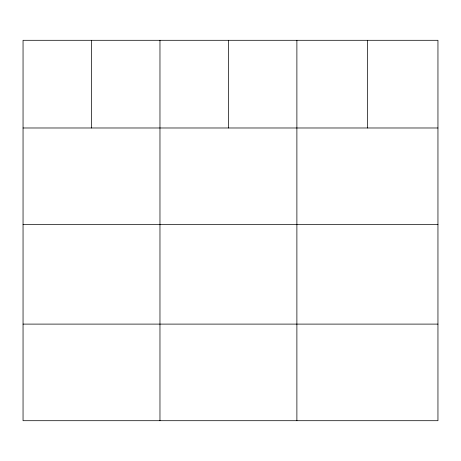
<?xml version="1.0" encoding="UTF-8"?>
<svg xmlns="http://www.w3.org/2000/svg" width="461" height="461" viewBox="0 0 461 461"><rect width="100%" height="100%" fill="white"/><g stroke="black" fill="none" stroke-linecap="round" stroke-linejoin="round"><path stroke-width="0.69" d="M437.95 224.582L437.95 40.297L23.05 40.297L23.05 420.703L437.95 420.703L437.95 224.582L23.05 224.582M23.05 127.985L437.95 127.985M23.05 324.106L437.95 324.106M367.417 40.297L367.417 127.985M296.884 40.297L296.884 420.703M228.425 40.297L228.425 127.985M159.967 40.297L159.967 420.703M91.509 40.297L91.509 127.985"/></g></svg>
